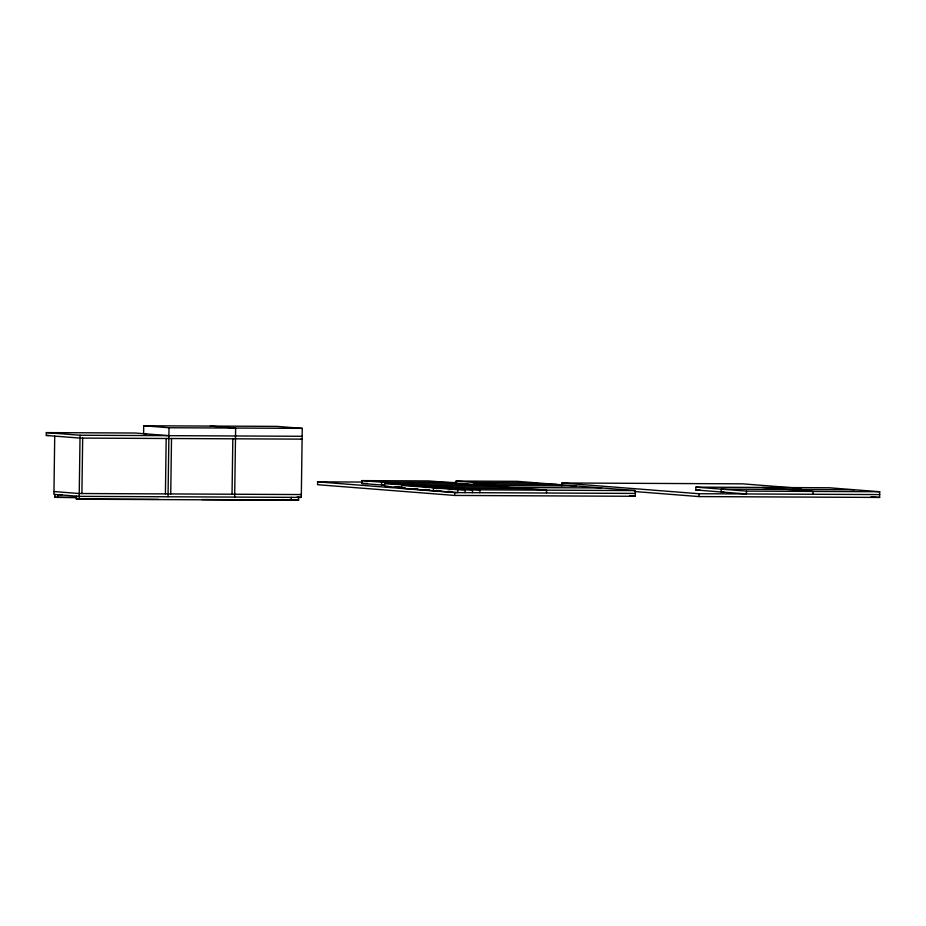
<?xml version="1.0" encoding="UTF-8"?>
<svg xmlns="http://www.w3.org/2000/svg" width="926" height="926" viewBox="0 0 926 926"><rect width="100%" height="100%" fill="white"/><g stroke="black" fill="none" stroke-linecap="round" stroke-linejoin="round"><path stroke-width="1.39" d="M301.1 439.051L302.108 439.132L80.018 438.091L46.3 435.451L46.335 432.604L135.184 433.021L168.891 435.66M54.727 436.111L53.916 494.38L79.196 496.359L301.297 497.401L302.258 428.368L276.978 426.388L143.715 425.763L143.611 433.681L146.447 433.692M76.441 497.609L54.889 497.308L54.923 494.461M57.69 497.528L57.736 494.681L62.065 494.692M298.635 497.389L298.589 500.237L79.161 499.207L76.349 498.987L76.395 496.139M79.161 499.207L80.053 435.243L46.335 432.604M81.905 493.523L82.68 438.114M165.418 493.917L166.182 438.496M168.034 496.776L169.007 427.743L143.715 425.763M170.743 493.94L171.518 438.519M232.044 494.229L232.82 438.808M234.672 497.088L235.632 428.055L210.352 426.076M291.227 497.355L291.192 500.202L282.627 499.531M362.413 482.064L317.618 481.844L317.572 484.703L454.666 495.445L635.317 496.29L635.386 490.583L517.403 481.346L456.101 481.057L456.055 483.904M384.359 485.224L361.892 483.465L361.927 480.617L428.564 480.93L546.548 490.167L546.514 493.026M404.731 487.909L384.614 486.335L384.66 483.488L399.465 483.557M401.745 485.374L457.71 489.75L457.675 492.609L401.71 488.222L401.745 485.374L409.153 485.409M433.403 490.699L433.437 487.852L440.845 487.886M454.666 495.445L454.712 492.586L317.618 481.844M465.072 492.644L465.118 489.785L384.66 483.488M472.48 492.678L472.515 489.819L392.057 483.522M475.721 485.444L475.767 482.596L537.068 482.886M479.888 492.713L479.923 489.854L361.927 480.617M561.885 485.837L561.92 482.99L742.559 483.835L801.117 488.43M695.877 487.145L746.437 491.104L746.402 493.952L695.831 489.993L695.877 487.145L829.129 487.77L879.7 491.729L879.619 497.436L698.98 496.579L634.715 491.544M698.98 496.579L699.014 493.732L561.92 482.99M813.028 494.264L813.074 491.417L762.503 487.458M169.007 427.743L302.258 428.368M80.053 435.243L302.154 436.285M46.3 435.451L49.171 435.463M456.344 482.504L381.593 482.157L381.558 485.004L384.394 485.016M361.892 483.465L367.564 483.488M401.259 483.696L467.885 484.009M556.734 484.425L473.221 484.032L492.887 485.571M420.925 485.236L576.4 485.965M384.614 486.335L388.318 486.347M440.591 486.775L507.216 487.088M512.842 487.527L601.68 487.944M854.42 489.75L721.157 489.125L721.122 491.972L723.947 491.984M460.257 488.315L526.882 488.627M401.71 488.222L405.414 488.233M695.831 489.993L700.091 490.016M457.71 489.75L635.386 490.583M746.437 491.104L879.7 491.729M437.107 490.722L440.799 490.734L436.343 490.386M454.712 492.586L635.352 493.431M699.014 493.732L879.665 494.577M54.889 497.308L76.522 497.412M76.349 498.987L158.566 499.369M201.833 499.577L288.38 499.982M871.053 496.764L879.619 497.436M456.101 481.057L495.433 484.136M629.599 495.838L635.317 496.29M394.893 486.59L400.645 487.041M413.355 488.581L417.753 488.928M424.849 489.484L429.282 489.831M447.941 491.301L452.224 491.637M300.325 494.472L301.332 494.553L79.242 493.512L53.951 491.532M297.084 497.065L301.297 497.401M290.023 499.565L298.589 500.237"/></g></svg>
